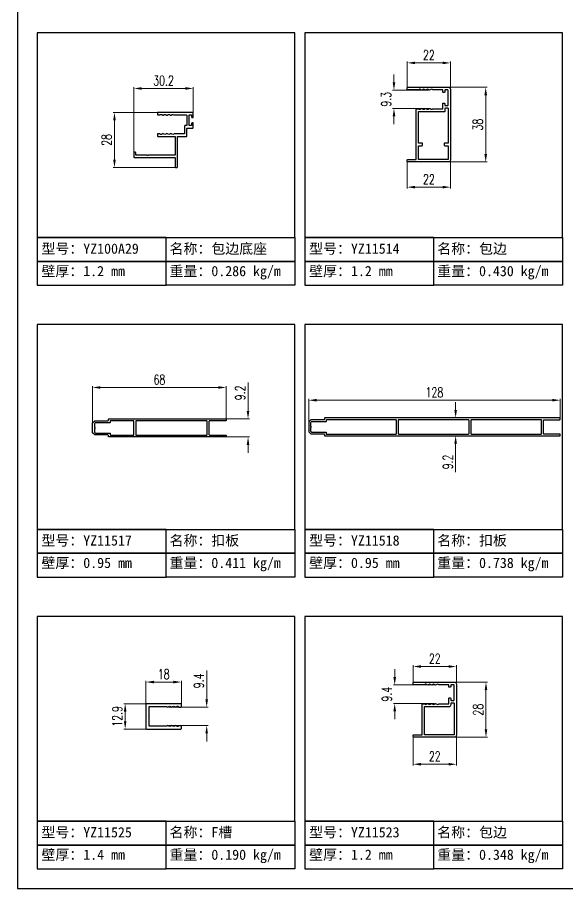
# Model space of a CAD drawing. Header units: millimetres. Extents: x 4423 to 13326, y -1516 to 5738.
# Drawn here: x 9499.3 to 9779.3, y 4833.2 to 5276.5 of the extents above; entities that cross this region are included whole.
import ezdxf

# ---------------------------------------------------------------- set-up
doc = ezdxf.new("R2010")
doc.units = ezdxf.units.MM
doc.header["$LTSCALE"] = 0.5
doc.layers.add('铝型材', color=1, linetype='Continuous')
doc.styles.get("Standard").update_dxf_attribs({"font": 'swissc.ttf', "height": 3})
doc.styles.add('汇总标注', font='romand.shx', dxfattribs={"width": 0.7, "height": 5})
doc.dimstyles.new('1汇总比例', dxfattribs={"dimscale": 0, "dimtxt": 5, "dimasz": 4, "dimexe": 0.7, "dimexo": 0.625, "dimgap": 1.5, "dimtad": 1, "dimzin": 9, "dimdsep": 46, "dimtxsty": '汇总标注', "dimcen": 0, "dimclrd": 3, "dimclre": 3, "dimclrt": 2, "dimadec": 1, "dimazin": 2, "dimtfac": 1, "dimtofl": 0, "dimtmove": 0, "dimatfit": 3, "dimfxl": 0, "dimtolj": 1, "dimlwd": 13, "dimlwe": 13, "dimarcsym": 0})

# ---------------------------------------------------------------- blocks, each defined once
blk = doc.blocks.new('*D132')
at = {"layer": 'Defpoints', "color": 0, "lineweight": 30, "ltscale": 0.4, "transparency": 16777216}
for p in [(9586.4, 5228.2), (9548.7, 5200.2), (9580.17, 5200.2)]:
    blk.add_point(p, dxfattribs=at)
at = {"layer": '铝型材', "color": 3, "lineweight": 13, "ltscale": 0.4, "transparency": 16777216}
for p, q in [((9585.78, 5228.2), (9548, 5228.2)), ((9548.7, 5224.2), (9548.7, 5204.2)), ((9579.55, 5200.2), (9548, 5200.2))]:
    blk.add_line(p, q, dxfattribs=at)
at = {"layer": '铝型材', "color": 3, "lineweight": 30, "ltscale": 0.4, "transparency": 16777216}
for points in [[(9548.03, 5224.2), (9549.36, 5224.2), (9548.7, 5228.2)], [(9548.03, 5204.2), (9549.36, 5204.2), (9548.7, 5200.2)]]:
    blk.add_solid(points, dxfattribs=at)
at = {"layer": '铝型材', "color": 2, "ltscale": 0.4, "transparency": 16777216, "insert": (9544.7, 5214.2), "char_height": 5, "attachment_point": 5, "rotation": 90, "style": '汇总标注'}
blk.add_mtext('\\A1;28', dxfattribs=at)
blk = doc.blocks.new('*D133')
at = {"layer": 'Defpoints', "color": 0, "lineweight": 30, "ltscale": 0.4, "transparency": 16777216}
for p in [(9588.77, 5240.39), (9588.77, 5226.9), (9558.57, 5206.55)]:
    blk.add_point(p, dxfattribs=at)
at = {"layer": '铝型材', "color": 3, "lineweight": 13, "ltscale": 0.4, "transparency": 16777216}
for p, q in [((9558.57, 5207.17), (9558.57, 5241.09)), ((9562.57, 5240.39), (9584.77, 5240.39)), ((9588.77, 5227.52), (9588.77, 5241.09))]:
    blk.add_line(p, q, dxfattribs=at)
at = {"layer": '铝型材', "color": 3, "lineweight": 30, "ltscale": 0.4, "transparency": 16777216}
for points in [[(9562.57, 5241.06), (9562.57, 5239.72), (9558.57, 5240.39)], [(9584.77, 5241.06), (9584.77, 5239.72), (9588.77, 5240.39)]]:
    blk.add_solid(points, dxfattribs=at)
at = {"layer": '铝型材', "color": 2, "ltscale": 0.4, "transparency": 16777216, "insert": (9573.67, 5244.39), "char_height": 5, "attachment_point": 5, "style": '汇总标注'}
blk.add_mtext('\\A1;30.2', dxfattribs=at)
blk = doc.blocks.new('*D134')
at = {"layer": 'Defpoints', "color": 0, "lineweight": 30, "ltscale": 0.4, "transparency": 16777216}
for p in [(9717.28, 5240.97), (9737.65, 5240.97), (9717.28, 5202.97)]:
    blk.add_point(p, dxfattribs=at)
at = {"layer": '铝型材', "color": 3, "lineweight": 13, "ltscale": 0.4, "transparency": 16777216}
for p, q in [((9717.91, 5240.97), (9738.35, 5240.97)), ((9737.65, 5206.97), (9737.65, 5236.97)), ((9717.91, 5202.97), (9738.35, 5202.97))]:
    blk.add_line(p, q, dxfattribs=at)
at = {"layer": '铝型材', "color": 3, "lineweight": 30, "ltscale": 0.4, "transparency": 16777216}
for points in [[(9736.98, 5236.97), (9738.31, 5236.97), (9737.65, 5240.97)], [(9736.98, 5206.97), (9738.31, 5206.97), (9737.65, 5202.97)]]:
    blk.add_solid(points, dxfattribs=at)
at = {"layer": '铝型材', "color": 2, "ltscale": 0.4, "transparency": 16777216, "insert": (9733.65, 5221.97), "char_height": 5, "attachment_point": 5, "rotation": 90, "style": '汇总标注'}
blk.add_mtext('\\A1;38', dxfattribs=at)
blk = doc.blocks.new('*D135')
at = {"layer": 'Defpoints', "color": 0, "lineweight": 30, "ltscale": 0.4, "transparency": 16777216}
for p in [(9719.7, 5253.39), (9697.7, 5240.32), (9719.7, 5237)]:
    blk.add_point(p, dxfattribs=at)
at = {"layer": '铝型材', "color": 3, "lineweight": 13, "ltscale": 0.4, "transparency": 16777216}
for p, q in [((9697.7, 5240.94), (9697.7, 5254.09)), ((9719.7, 5237.62), (9719.7, 5254.09)), ((9701.7, 5253.39), (9715.7, 5253.39))]:
    blk.add_line(p, q, dxfattribs=at)
at = {"layer": '铝型材', "color": 3, "lineweight": 30, "ltscale": 0.4, "transparency": 16777216}
for points in [[(9701.7, 5254.06), (9701.7, 5252.73), (9697.7, 5253.39)], [(9715.7, 5254.06), (9715.7, 5252.73), (9719.7, 5253.39)]]:
    blk.add_solid(points, dxfattribs=at)
at = {"layer": '铝型材', "color": 2, "ltscale": 0.4, "transparency": 16777216, "insert": (9708.7, 5257.39), "char_height": 5, "attachment_point": 5, "style": '汇总标注'}
blk.add_mtext('\\A1;22', dxfattribs=at)
blk = doc.blocks.new('*D136')
at = {"layer": 'Defpoints', "color": 0, "lineweight": 30, "ltscale": 0.4, "transparency": 16777216}
for p in [(9690.95, 5239.52), (9709.11, 5239.52), (9709.11, 5230.22)]:
    blk.add_point(p, dxfattribs=at)
at = {"layer": '铝型材', "color": 3, "lineweight": 13, "ltscale": 0.4, "transparency": 16777216}
for p, q in [((9690.95, 5243.52), (9690.95, 5247.52)), ((9708.48, 5239.52), (9690.25, 5239.52)), ((9708.48, 5230.22), (9690.25, 5230.22)), ((9690.95, 5226.22), (9690.95, 5222.22))]:
    blk.add_line(p, q, dxfattribs=at)
at = {"layer": '铝型材', "color": 3, "lineweight": 30, "ltscale": 0.4, "transparency": 16777216}
for points in [[(9690.29, 5243.52), (9691.62, 5243.52), (9690.95, 5239.52)], [(9690.29, 5226.22), (9691.62, 5226.22), (9690.95, 5230.22)]]:
    blk.add_solid(points, dxfattribs=at)
at = {"layer": '铝型材', "color": 2, "ltscale": 0.4, "transparency": 16777216, "insert": (9686.95, 5234.87), "char_height": 5, "attachment_point": 5, "rotation": 90, "style": '汇总标注'}
blk.add_mtext('\\A1;9.3', dxfattribs=at)
blk = doc.blocks.new('*D137')
at = {"layer": 'Defpoints', "color": 0, "lineweight": 30, "ltscale": 0.4, "transparency": 16777216}
for p in [(9719.7, 5207.58), (9697.7, 5203.67), (9719.7, 5190.16)]:
    blk.add_point(p, dxfattribs=at)
at = {"layer": '铝型材', "color": 3, "lineweight": 13, "ltscale": 0.4, "transparency": 16777216}
for p, q in [((9719.7, 5206.95), (9719.7, 5189.46)), ((9697.7, 5203.04), (9697.7, 5189.46)), ((9701.7, 5190.16), (9715.7, 5190.16))]:
    blk.add_line(p, q, dxfattribs=at)
at = {"layer": '铝型材', "color": 3, "lineweight": 30, "ltscale": 0.4, "transparency": 16777216}
for points in [[(9701.7, 5190.83), (9701.7, 5189.49), (9697.7, 5190.16)], [(9715.7, 5190.83), (9715.7, 5189.49), (9719.7, 5190.16)]]:
    blk.add_solid(points, dxfattribs=at)
at = {"layer": '铝型材', "color": 2, "ltscale": 0.4, "transparency": 16777216, "insert": (9708.7, 5194.16), "char_height": 5, "attachment_point": 5, "style": '汇总标注'}
blk.add_mtext('\\A1;22', dxfattribs=at)
blk = doc.blocks.new('*D144')
at = {"layer": 'Defpoints', "color": 0, "lineweight": 30, "ltscale": 0.4, "transparency": 16777216}
for p in [(9537.58, 5088.22), (9605.58, 5071.75), (9537.58, 5068.42)]:
    blk.add_point(p, dxfattribs=at)
at = {"layer": '铝型材', "color": 3, "lineweight": 13, "ltscale": 0.4, "transparency": 16777216}
for p, q in [((9537.58, 5069.04), (9537.58, 5088.92)), ((9601.58, 5088.22), (9541.58, 5088.22)), ((9605.58, 5072.37), (9605.58, 5088.92))]:
    blk.add_line(p, q, dxfattribs=at)
at = {"layer": '铝型材', "color": 3, "lineweight": 30, "ltscale": 0.4, "transparency": 16777216}
for points in [[(9541.58, 5088.88), (9541.58, 5087.55), (9537.58, 5088.22)], [(9601.58, 5088.88), (9601.58, 5087.55), (9605.58, 5088.22)]]:
    blk.add_solid(points, dxfattribs=at)
at = {"layer": '铝型材', "color": 2, "ltscale": 0.4, "transparency": 16777216, "insert": (9571.58, 5092.22), "char_height": 5, "attachment_point": 5, "style": '汇总标注'}
blk.add_mtext('\\A1;68', dxfattribs=at)
blk = doc.blocks.new('*D145')
at = {"layer": 'Defpoints', "color": 0, "lineweight": 30, "ltscale": 0.4, "transparency": 16777216}
for p in [(9602.65, 5072.22), (9616.67, 5072.22), (9602.65, 5063.02)]:
    blk.add_point(p, dxfattribs=at)
at = {"layer": '铝型材', "color": 3, "lineweight": 13, "ltscale": 0.4, "transparency": 16777216}
for p, q in [((9616.67, 5076.22), (9616.67, 5090.72)), ((9603.27, 5072.22), (9617.37, 5072.22)), ((9603.27, 5063.02), (9617.37, 5063.02)), ((9616.67, 5059.02), (9616.67, 5055.02))]:
    blk.add_line(p, q, dxfattribs=at)
at = {"layer": '铝型材', "color": 3, "lineweight": 30, "ltscale": 0.4, "transparency": 16777216}
for points in [[(9616, 5076.22), (9617.33, 5076.22), (9616.67, 5072.22)], [(9616, 5059.02), (9617.33, 5059.02), (9616.67, 5063.02)]]:
    blk.add_solid(points, dxfattribs=at)
at = {"layer": '铝型材', "color": 2, "ltscale": 0.4, "transparency": 16777216, "insert": (9612.67, 5085.47), "char_height": 5, "attachment_point": 5, "rotation": 90, "style": '汇总标注'}
blk.add_mtext('\\A1;9.2', dxfattribs=at)
blk = doc.blocks.new('*D146')
at = {"layer": 'Defpoints', "color": 0, "lineweight": 30, "ltscale": 0.4, "transparency": 16777216}
for p in [(9775.53, 5081.73), (9775.53, 5072.27), (9647.53, 5068.14)]:
    blk.add_point(p, dxfattribs=at)
at = {"layer": '铝型材', "color": 3, "lineweight": 13, "ltscale": 0.4, "transparency": 16777216}
for p, q in [((9647.53, 5068.77), (9647.53, 5082.43)), ((9651.53, 5081.73), (9771.53, 5081.73)), ((9775.53, 5072.89), (9775.53, 5082.43))]:
    blk.add_line(p, q, dxfattribs=at)
at = {"layer": '铝型材', "color": 3, "lineweight": 30, "ltscale": 0.4, "transparency": 16777216}
for points in [[(9651.53, 5082.4), (9651.53, 5081.07), (9647.53, 5081.73)], [(9771.53, 5082.4), (9771.53, 5081.07), (9775.53, 5081.73)]]:
    blk.add_solid(points, dxfattribs=at)
at = {"layer": '铝型材', "color": 2, "ltscale": 0.4, "transparency": 16777216, "insert": (9711.53, 5085.73), "char_height": 5, "attachment_point": 5, "style": '汇总标注'}
blk.add_mtext('\\A1;128', dxfattribs=at)
blk = doc.blocks.new('*D147')
at = {"layer": 'Defpoints', "color": 0, "lineweight": 30, "ltscale": 0.4, "transparency": 16777216}
for p in [(9724.5, 5072.74), (9722.33, 5063.54), (9724.5, 5063.54)]:
    blk.add_point(p, dxfattribs=at)
at = {"layer": '铝型材', "color": 3, "lineweight": 13, "ltscale": 0.4, "transparency": 16777216}
for p, q in [((9722.33, 5076.74), (9722.33, 5080.74)), ((9723.87, 5072.74), (9721.63, 5072.74)), ((9723.87, 5063.54), (9721.63, 5063.54)), ((9722.33, 5059.54), (9722.33, 5045.04))]:
    blk.add_line(p, q, dxfattribs=at)
at = {"layer": '铝型材', "color": 3, "lineweight": 30, "ltscale": 0.4, "transparency": 16777216}
for points in [[(9721.66, 5076.74), (9723, 5076.74), (9722.33, 5072.74)], [(9721.66, 5059.54), (9723, 5059.54), (9722.33, 5063.54)]]:
    blk.add_solid(points, dxfattribs=at)
at = {"layer": '铝型材', "color": 2, "ltscale": 0.4, "transparency": 16777216, "insert": (9718.33, 5050.29), "char_height": 5, "attachment_point": 5, "rotation": 90, "style": '汇总标注'}
blk.add_mtext('\\A1;9.2', dxfattribs=at)
blk = doc.blocks.new('*D156')
at = {"layer": 'Defpoints', "color": 0, "lineweight": 30, "ltscale": 0.4, "transparency": 16777216}
for p in [(9582.73, 4938.31), (9564.73, 4925.77), (9582.73, 4926.43)]:
    blk.add_point(p, dxfattribs=at)
at = {"layer": '铝型材', "color": 3, "lineweight": 13, "ltscale": 0.4, "transparency": 16777216}
for p, q in [((9564.73, 4926.39), (9564.73, 4939.01)), ((9582.73, 4927.06), (9582.73, 4939.01)), ((9568.73, 4938.31), (9578.73, 4938.31))]:
    blk.add_line(p, q, dxfattribs=at)
at = {"layer": '铝型材', "color": 3, "lineweight": 30, "ltscale": 0.4, "transparency": 16777216}
for points in [[(9568.73, 4938.98), (9568.73, 4937.65), (9564.73, 4938.31)], [(9578.73, 4938.98), (9578.73, 4937.65), (9582.73, 4938.31)]]:
    blk.add_solid(points, dxfattribs=at)
at = {"layer": '铝型材', "color": 2, "ltscale": 0.4, "transparency": 16777216, "insert": (9573.73, 4942.31), "char_height": 5, "attachment_point": 5, "style": '汇总标注'}
blk.add_mtext('\\A1;18', dxfattribs=at)
blk = doc.blocks.new('*D157')
at = {"layer": 'Defpoints', "color": 0, "lineweight": 30, "ltscale": 0.4, "transparency": 16777216}
for p in [(9567.57, 4927.28), (9554.13, 4914.38), (9567.57, 4914.38)]:
    blk.add_point(p, dxfattribs=at)
at = {"layer": '铝型材', "color": 3, "lineweight": 13, "ltscale": 0.4, "transparency": 16777216}
for p, q in [((9566.95, 4927.28), (9553.43, 4927.28)), ((9554.13, 4923.28), (9554.13, 4918.38)), ((9566.95, 4914.38), (9553.43, 4914.38))]:
    blk.add_line(p, q, dxfattribs=at)
at = {"layer": '铝型材', "color": 3, "lineweight": 30, "ltscale": 0.4, "transparency": 16777216}
for points in [[(9553.47, 4923.28), (9554.8, 4923.28), (9554.13, 4927.28)], [(9553.47, 4918.38), (9554.8, 4918.38), (9554.13, 4914.38)]]:
    blk.add_solid(points, dxfattribs=at)
at = {"layer": '铝型材', "color": 2, "ltscale": 0.4, "transparency": 16777216, "insert": (9550.13, 4920.83), "char_height": 5, "attachment_point": 5, "rotation": 90, "style": '汇总标注'}
blk.add_mtext('\\A1;12.9', dxfattribs=at)
blk = doc.blocks.new('*D158')
at = {"layer": 'Defpoints', "color": 0, "lineweight": 30, "ltscale": 0.4, "transparency": 16777216}
for p in [(9575.82, 4925.53), (9595.63, 4925.53), (9575.82, 4916.13)]:
    blk.add_point(p, dxfattribs=at)
at = {"layer": '铝型材', "color": 3, "lineweight": 13, "ltscale": 0.4, "transparency": 16777216}
for p, q in [((9595.63, 4929.53), (9595.63, 4944.2)), ((9576.45, 4925.53), (9596.33, 4925.53)), ((9576.45, 4916.13), (9596.33, 4916.13)), ((9595.63, 4912.13), (9595.63, 4908.13))]:
    blk.add_line(p, q, dxfattribs=at)
at = {"layer": '铝型材', "color": 3, "lineweight": 30, "ltscale": 0.4, "transparency": 16777216}
for points in [[(9594.96, 4929.53), (9596.29, 4929.53), (9595.63, 4925.53)], [(9594.96, 4912.13), (9596.29, 4912.13), (9595.63, 4916.13)]]:
    blk.add_solid(points, dxfattribs=at)
at = {"layer": '铝型材', "color": 2, "ltscale": 0.4, "transparency": 16777216, "insert": (9591.63, 4938.87), "char_height": 5, "attachment_point": 5, "rotation": 90, "style": '汇总标注'}
blk.add_mtext('\\A1;9.4', dxfattribs=at)
blk = doc.blocks.new('*D159')
at = {"layer": 'Defpoints', "color": 0, "lineweight": 30, "ltscale": 0.4, "transparency": 16777216}
for p in [(9691.32, 4936.81), (9712.13, 4936.81), (9712.13, 4927.41)]:
    blk.add_point(p, dxfattribs=at)
at = {"layer": '铝型材', "color": 3, "lineweight": 13, "ltscale": 0.4, "transparency": 16777216}
for p, q in [((9691.32, 4940.81), (9691.32, 4944.81)), ((9711.5, 4936.81), (9690.62, 4936.81)), ((9711.5, 4927.41), (9690.62, 4927.41)), ((9691.32, 4923.41), (9691.32, 4919.41))]:
    blk.add_line(p, q, dxfattribs=at)
at = {"layer": '铝型材', "color": 3, "lineweight": 30, "ltscale": 0.4, "transparency": 16777216}
for points in [[(9690.66, 4940.81), (9691.99, 4940.81), (9691.32, 4936.81)], [(9690.66, 4923.41), (9691.99, 4923.41), (9691.32, 4927.41)]]:
    blk.add_solid(points, dxfattribs=at)
at = {"layer": '铝型材', "color": 2, "ltscale": 0.4, "transparency": 16777216, "insert": (9687.32, 4932.11), "char_height": 5, "attachment_point": 5, "rotation": 90, "style": '汇总标注'}
blk.add_mtext('\\A1;9.4', dxfattribs=at)
blk = doc.blocks.new('*D160')
at = {"layer": 'Defpoints', "color": 0, "lineweight": 30, "ltscale": 0.4, "transparency": 16777216}
for p in [(9722.72, 4946.2), (9700.72, 4937.61), (9722.72, 4935.49)]:
    blk.add_point(p, dxfattribs=at)
at = {"layer": '铝型材', "color": 3, "lineweight": 13, "ltscale": 0.4, "transparency": 16777216}
for p, q in [((9700.72, 4938.23), (9700.72, 4946.9)), ((9704.72, 4946.2), (9718.72, 4946.2)), ((9722.72, 4936.11), (9722.72, 4946.9))]:
    blk.add_line(p, q, dxfattribs=at)
at = {"layer": '铝型材', "color": 3, "lineweight": 30, "ltscale": 0.4, "transparency": 16777216}
for points in [[(9704.72, 4946.87), (9704.72, 4945.54), (9700.72, 4946.2)], [(9718.72, 4946.87), (9718.72, 4945.54), (9722.72, 4946.2)]]:
    blk.add_solid(points, dxfattribs=at)
at = {"layer": '铝型材', "color": 2, "ltscale": 0.4, "transparency": 16777216, "insert": (9711.72, 4950.2), "char_height": 5, "attachment_point": 5, "style": '汇总标注'}
blk.add_mtext('\\A1;22', dxfattribs=at)
blk = doc.blocks.new('*D161')
at = {"layer": 'Defpoints', "color": 0, "lineweight": 30, "ltscale": 0.4, "transparency": 16777216}
for p in [(9719.88, 4938.26), (9719.88, 4910.26), (9737.76, 4910.26)]:
    blk.add_point(p, dxfattribs=at)
at = {"layer": '铝型材', "color": 3, "lineweight": 13, "ltscale": 0.4, "transparency": 16777216}
for p, q in [((9720.5, 4938.26), (9738.46, 4938.26)), ((9737.76, 4934.26), (9737.76, 4914.26)), ((9720.5, 4910.26), (9738.46, 4910.26))]:
    blk.add_line(p, q, dxfattribs=at)
at = {"layer": '铝型材', "color": 3, "lineweight": 30, "ltscale": 0.4, "transparency": 16777216}
for points in [[(9737.09, 4934.26), (9738.43, 4934.26), (9737.76, 4938.26)], [(9737.09, 4914.26), (9738.43, 4914.26), (9737.76, 4910.26)]]:
    blk.add_solid(points, dxfattribs=at)
at = {"layer": '铝型材', "color": 2, "ltscale": 0.4, "transparency": 16777216, "insert": (9733.76, 4924.26), "char_height": 5, "attachment_point": 5, "rotation": 90, "style": '汇总标注'}
blk.add_mtext('\\A1;28', dxfattribs=at)
blk = doc.blocks.new('*D162')
at = {"layer": 'Defpoints', "color": 0, "lineweight": 30, "ltscale": 0.4, "transparency": 16777216}
for p in [(9722.72, 4913.18), (9700.72, 4910.96), (9700.72, 4896.48)]:
    blk.add_point(p, dxfattribs=at)
at = {"layer": '铝型材', "color": 3, "lineweight": 13, "ltscale": 0.4, "transparency": 16777216}
for p, q in [((9722.72, 4912.56), (9722.72, 4895.78)), ((9700.72, 4910.33), (9700.72, 4895.78)), ((9718.72, 4896.48), (9704.72, 4896.48))]:
    blk.add_line(p, q, dxfattribs=at)
at = {"layer": '铝型材', "color": 3, "lineweight": 30, "ltscale": 0.4, "transparency": 16777216}
for points in [[(9704.72, 4897.15), (9704.72, 4895.82), (9700.72, 4896.48)], [(9718.72, 4897.15), (9718.72, 4895.82), (9722.72, 4896.48)]]:
    blk.add_solid(points, dxfattribs=at)
at = {"layer": '铝型材', "color": 2, "ltscale": 0.4, "transparency": 16777216, "insert": (9711.72, 4900.48), "char_height": 5, "attachment_point": 5, "style": '汇总标注'}
blk.add_mtext('\\A1;22', dxfattribs=at)
blk = doc.blocks.new('YZ100A29', base_point=(12.37, 7.9))
at = {"layer": '铝型材', "ltscale": 0.4}
blk.add_lwpolyline([(24.67, 17.35), (33.37, 17.35), (33.37, 7.75), (19.67, 7.75), (19.37, 7.45), (19.07, 7.75), (13.37, 7.75), (13.37, 8.95, 0.414214), (13.07, 9.25), (12.67, 9.25, 0.414214), (12.37, 8.95), (12.37, 6.85, 0.414214), (12.67, 6.55), (33.37, 6.55), (33.37, 1.85, 0.414214), (33.67, 1.55), (34.27, 1.55, 0.414214), (34.57, 1.85), (34.57, 17.35), (39.07, 17.35, 0.414214), (39.37, 17.65), (39.37, 21.25, -0.414214), (39.67, 21.55), (42.27, 21.55, 0.414214), (42.57, 21.85), (42.57, 23.95, 0.414214), (42.27, 24.25), (42.07, 24.25, 0.414214), (41.77, 23.95), (41.77, 22.85), (40.47, 22.85), (40.47, 28.35), (41.77, 28.35), (41.77, 27.25, 0.414214), (42.07, 26.95), (42.27, 26.95, 0.414214), (42.57, 27.25), (42.57, 29.25, 0.414214), (42.27, 29.55), (24.67, 29.55, 0.414214), (24.37, 29.25), (24.37, 28.55, 0.414214), (24.67, 28.25), (25.61, 28.25, -0.424619), (26.6, 28.41), (26.88, 28.2, 0.333333), (27.48, 28.2), (27.76, 28.41, -0.333411), (28.6, 28.41), (28.88, 28.2, 0.333333), (29.48, 28.2), (29.76, 28.41, -0.333411), (30.6, 28.41), (30.88, 28.2, 0.333333), (31.48, 28.2), (31.76, 28.41, -0.343805), (32.62, 28.4), (32.8, 28.25), (38.97, 28.25, -0.414214), (39.27, 27.95), (39.27, 22.85), (38.47, 22.85, 0.414214), (38.17, 22.55), (38.17, 18.65), (32.8, 18.65), (32.62, 18.51, -0.343771), (31.76, 18.49), (31.48, 18.7, 0.333333), (30.88, 18.7), (30.6, 18.49, -0.333372), (29.76, 18.49), (29.48, 18.7, 0.333333), (28.88, 18.7), (28.6, 18.49, -0.333411), (27.76, 18.49), (27.48, 18.7, 0.333333), (26.88, 18.7), (26.6, 18.49, -0.424619), (25.61, 18.65), (24.67, 18.65, 0.414214), (24.37, 18.35), (24.37, 17.65, 0.414214)], format="xyb", close=True, dxfattribs=at)
blk = doc.blocks.new('YZ11514', base_point=(28.84, 8.21))
at = {"layer": '铝型材', "ltscale": 0.4}
for points in [[(28.84, 4.31, -0.414214), (27.84, 3.31), (7.34, 3.31, -0.414214), (6.84, 3.81), (6.84, 4.21, -0.414214), (7.14, 4.51), (11.44, 4.51), (11.44, 30.11, -0.414214), (11.74, 30.41), (12.68, 30.41, 0.424619), (13.67, 30.25), (13.95, 30.46, -0.333333), (14.55, 30.46), (14.83, 30.25, 0.333411), (15.67, 30.25), (15.95, 30.46, -0.333333), (16.55, 30.46), (16.83, 30.25, 0.333372), (17.67, 30.25), (17.95, 30.46, -0.333333), (18.55, 30.46), (18.83, 30.25, 0.343771), (19.69, 30.26), (19.87, 30.41), (24.94, 30.41), (24.94, 33.01, -0.414214), (25.24, 33.31), (25.64, 33.31, -0.414214), (25.94, 33.01), (25.94, 32.31, 0.414214), (26.24, 32.01), (27.34, 32.01, 0.414214), (27.64, 32.31), (27.64, 39.71, 0.414214), (27.34, 40.01), (26.24, 40.01, 0.414214), (25.94, 39.71), (25.94, 39.01, -0.414214), (25.64, 38.71), (25.24, 38.71, -0.414214), (24.94, 39.01), (24.94, 40.01), (19.87, 40.01), (19.69, 40.15, 0.343805), (18.83, 40.17), (18.55, 39.96, -0.333333), (17.95, 39.96), (17.67, 40.17, 0.333411), (16.83, 40.17), (16.55, 39.96, -0.333333), (15.95, 39.96), (15.67, 40.17, 0.333411), (14.83, 40.17), (14.55, 39.96, -0.333333), (13.95, 39.96), (13.67, 40.17, 0.424619), (12.68, 40.01), (7.14, 40.01, -0.414214), (6.84, 40.31), (6.84, 41.01, -0.414214), (7.14, 41.31), (27.84, 41.31, -0.414214), (28.84, 40.31)], [(14.64, 11.91), (14.64, 12.61, 0.414214), (14.34, 12.91), (12.64, 12.91), (12.64, 28.96), (25.84, 28.96, 0.414214), (26.14, 29.26), (26.14, 30.51, -0.414214), (26.44, 30.81), (27.34, 30.81, -0.414214), (27.64, 30.51), (27.64, 12.91), (25.94, 12.91, 0.414214), (25.64, 12.61), (25.64, 11.91, 0.414214), (25.94, 11.61), (27.64, 11.61), (27.64, 4.51), (12.64, 4.51), (12.64, 11.61), (14.34, 11.61, 0.414214)]]:
    blk.add_lwpolyline(points, format="xyb", close=True, dxfattribs=at)
blk = doc.blocks.new('YZ11517', base_point=(27.72, 11.34))
at = {"layer": '铝型材', "ltscale": 0.4}
for points in [[(14.69, 10.62), (14.69, 11.04, -0.414214), (14.99, 11.34), (74.39, 11.34, -0.414214), (74.69, 11.04), (74.69, 10.69, -0.414214), (74.39, 10.39), (66.19, 10.39, 0.414214), (65.89, 10.09), (65.89, 3.39, 0.414214), (66.19, 3.09), (74.39, 3.09, -0.414214), (74.69, 2.79), (74.69, 2.44, -0.414214), (74.39, 2.14), (14.99, 2.14, -0.414214), (14.69, 2.44), (14.69, 2.87, 0.414214), (14.39, 3.17), (7.72, 3.17), (6.69, 4.19), (6.69, 9.29), (7.72, 10.32), (14.39, 10.32, 0.414214)], [(8.23, 9.37, 0.198912), (8.02, 9.28), (7.73, 8.99, 0.198912), (7.64, 8.77), (7.64, 7.04, -1), (7.64, 6.44), (7.64, 4.71, 0.198912), (7.73, 4.5), (8.02, 4.21, 0.198912), (8.23, 4.12), (15.34, 4.12, -0.414214), (15.64, 3.82), (15.64, 3.39, 0.414214), (15.94, 3.09), (27.59, 3.09), (27.59, 10.39), (15.94, 10.39, 0.414214), (15.64, 10.09), (15.64, 9.67, -0.414214), (15.34, 9.37)], [(64.94, 3.39), (64.94, 10.09, 0.414214), (64.64, 10.39), (28.69, 10.39), (28.69, 3.09), (64.64, 3.09, 0.414214)]]:
    blk.add_lwpolyline(points, format="xyb", close=True, dxfattribs=at)
blk = doc.blocks.new('YZ11518', base_point=(40.8, 14.85))
at = {"layer": '铝型材', "ltscale": 0.4}
for points in [[(135.36, 14.2), (135.36, 14.55, 0.414214), (135.06, 14.85), (15.66, 14.85, 0.414214), (15.36, 14.55), (15.36, 14.13, -0.414214), (15.06, 13.83), (8.39, 13.83), (7.36, 12.8), (7.36, 7.7), (8.39, 6.68), (15.06, 6.68, -0.414214), (15.36, 6.38), (15.36, 5.95, 0.414214), (15.66, 5.65), (135.06, 5.65, 0.414214), (135.36, 5.95), (135.36, 6.3, 0.414214), (135.06, 6.6), (127.16, 6.6, -0.414214), (126.86, 6.9), (126.86, 13.6, -0.414214), (127.16, 13.9), (135.06, 13.9, 0.414214)], [(16.31, 13.6), (16.31, 13.18, -0.414214), (16.01, 12.88), (8.9, 12.88, 0.198912), (8.69, 12.79), (8.4, 12.5, 0.198912), (8.31, 12.29), (8.31, 10.55, -1), (8.31, 9.95), (8.31, 8.22, 0.198912), (8.4, 8.01), (8.69, 7.72, 0.198912), (8.9, 7.63), (16.01, 7.63, -0.414214), (16.31, 7.33), (16.31, 6.9, 0.414214), (16.61, 6.6), (51.71, 6.6, 0.414214), (52.01, 6.9), (52.01, 13.6, 0.414214), (51.71, 13.9), (16.61, 13.9, 0.414214)], [(88.96, 6.9), (88.96, 13.6, 0.414214), (88.66, 13.9), (53.26, 13.9, 0.414214), (52.96, 13.6), (52.96, 6.9, 0.414214), (53.26, 6.6), (88.66, 6.6, 0.414214)], [(89.91, 13.6), (89.91, 6.9, 0.414214), (90.21, 6.6), (125.61, 6.6, 0.414214), (125.91, 6.9), (125.91, 13.6, 0.414214), (125.61, 13.9), (90.21, 13.9, 0.414214)]]:
    blk.add_lwpolyline(points, format="xyb", close=True, dxfattribs=at)
blk = doc.blocks.new('YZ11525', base_point=(26.11, 19.42))
at = {"layer": '铝型材', "ltscale": 0.4}
blk.add_lwpolyline([(44.11, 13.27), (44.11, 14.37, 0.414214), (43.81, 14.67), (42.83, 14.67, -0.474305), (41.78, 14.41), (41.5, 14.62, 0.333333), (40.9, 14.62), (40.62, 14.41, -0.333411), (39.78, 14.41), (39.5, 14.62, 0.333333), (38.9, 14.62), (38.62, 14.41, -0.333411), (37.78, 14.41), (37.5, 14.62, 0.333333), (36.9, 14.62), (36.75, 14.51, -0.162278), (36.33, 14.37), (27.81, 14.37), (27.81, 19.12), (27.51, 19.42), (27.81, 19.72), (27.81, 24.47), (36.33, 24.47, -0.162278), (36.75, 24.33), (36.9, 24.22, 0.333333), (37.5, 24.22), (37.78, 24.43, -0.333411), (38.62, 24.43), (38.9, 24.22, 0.333333), (39.5, 24.22), (39.78, 24.43, -0.333411), (40.62, 24.43), (40.9, 24.22, 0.333333), (41.5, 24.22), (41.78, 24.43, -0.474305), (42.83, 24.17), (43.81, 24.17, 0.414214), (44.11, 24.47), (44.11, 25.57, 0.414214), (43.81, 25.87), (26.41, 25.87, 0.414214), (26.11, 25.57), (26.11, 13.27, 0.414214), (26.41, 12.97), (43.81, 12.97, 0.414213)], format="xyb", close=True, dxfattribs=at)
blk = doc.blocks.new('YZ11523', base_point=(32.3, 12.46))
at = {"layer": '铝型材', "ltscale": 0.4}
for points in [[(32.3, 5.23, -0.414214), (31.3, 4.23), (10.8, 4.23, -0.414214), (10.3, 4.73), (10.3, 5.13, -0.414214), (10.6, 5.43), (14.9, 5.43), (14.9, 20.93, -0.414214), (15.2, 21.23), (16.14, 21.23, 0.424619), (17.13, 21.07), (17.41, 21.28, -0.333333), (18.01, 21.28), (18.29, 21.07, 0.333411), (19.13, 21.07), (19.41, 21.28, -0.333333), (20.01, 21.28), (20.29, 21.07, 0.333372), (21.13, 21.07), (21.41, 21.28, -0.333333), (22.01, 21.28), (22.29, 21.07, 0.343771), (23.15, 21.09), (23.33, 21.23), (28.4, 21.23), (28.4, 23.93, -0.414214), (28.7, 24.23), (29.1, 24.23, -0.414214), (29.4, 23.93), (29.4, 23.23, 0.414214), (29.7, 22.93), (30.8, 22.93, 0.414214), (31.1, 23.23), (31.1, 30.63, 0.414214), (30.8, 30.93), (29.7, 30.93, 0.414214), (29.4, 30.63), (29.4, 29.93, -0.414214), (29.1, 29.63), (28.7, 29.63, -0.414214), (28.4, 29.93), (28.4, 30.93), (23.33, 30.93), (23.15, 31.08, 0.343805), (22.29, 31.09), (22.01, 30.88, -0.333333), (21.41, 30.88), (21.13, 31.09, 0.333411), (20.29, 31.09), (20.01, 30.88, -0.333333), (19.41, 30.88), (19.13, 31.09, 0.333411), (18.29, 31.09), (18.01, 30.88, -0.333333), (17.41, 30.88), (17.13, 31.09, 0.424619), (16.14, 30.93), (10.6, 30.93, -0.414214), (10.3, 31.23), (10.3, 31.93, -0.414214), (10.6, 32.23), (31.3, 32.23, -0.414214), (32.3, 31.23)], [(29.6, 21.43, -0.414214), (29.9, 21.73), (30.8, 21.73, -0.414214), (31.1, 21.43), (31.1, 5.43), (16.1, 5.43), (16.1, 19.83), (28.6, 19.83, 0.414214), (29.6, 20.83)]]:
    blk.add_lwpolyline(points, format="xyb", close=True, dxfattribs=at)

msp = doc.modelspace()

# ---------------------------------------------------------------- linework, layer by layer
at = {"layer": '铝型材', "ltscale": 0.4}
for points in [[(9499.2993, 4833.2095), (10064.2993, 4833.2095), (10064.2993, 5615.7095), (9499.2993, 5615.7095)], [(9509.2993, 5164.5153), (9640.5493, 5164.5153), (9640.5493, 5268.7095), (9509.2993, 5268.7095)], [(9645.5493, 5164.5153), (9776.7993, 5164.5153), (9776.7993, 5268.7095), (9645.5493, 5268.7095)], [(9509.2993, 5152.3624), (9574.9243, 5152.3624), (9574.9243, 5164.5153), (9509.2993, 5164.5153)], [(9574.9243, 5164.5153), (9640.5493, 5164.5153), (9640.5493, 5152.3624), (9574.9243, 5152.3624)], [(9645.5493, 5152.3624), (9711.1743, 5152.3624), (9711.1743, 5164.5153), (9645.5493, 5164.5153)], [(9711.1743, 5164.5153), (9776.7993, 5164.5153), (9776.7993, 5152.3624), (9711.1743, 5152.3624)], [(9509.2993, 5140.2095), (9574.9243, 5140.2095), (9574.9243, 5152.3624), (9509.2993, 5152.3624)], [(9574.9243, 5152.3624), (9640.5493, 5152.3624), (9640.5493, 5140.2095), (9574.9243, 5140.2095)], [(9645.5493, 5140.2095), (9711.1743, 5140.2095), (9711.1743, 5152.3624), (9645.5493, 5152.3624)], [(9711.1743, 5152.3624), (9776.7993, 5152.3624), (9776.7993, 5140.2095), (9711.1743, 5140.2095)], [(9509.2993, 5016.0153), (9640.5493, 5016.0153), (9640.5493, 5120.2095), (9509.2993, 5120.2095)], [(9645.5493, 5016.0153), (9776.7993, 5016.0153), (9776.7993, 5120.2095), (9645.5493, 5120.2095)], [(9509.2993, 5003.8624), (9574.9243, 5003.8624), (9574.9243, 5016.0153), (9509.2993, 5016.0153)], [(9574.9243, 5016.0153), (9640.5493, 5016.0153), (9640.5493, 5003.8624), (9574.9243, 5003.8624)], [(9645.5493, 5003.8624), (9711.1743, 5003.8624), (9711.1743, 5016.0153), (9645.5493, 5016.0153)], [(9711.1743, 5016.0153), (9776.7993, 5016.0153), (9776.7993, 5003.8624), (9711.1743, 5003.8624)], [(9509.2993, 4991.7095), (9574.9243, 4991.7095), (9574.9243, 5003.8624), (9509.2993, 5003.8624)], [(9574.9243, 5003.8624), (9640.5493, 5003.8624), (9640.5493, 4991.7095), (9574.9243, 4991.7095)], [(9645.5493, 4991.7095), (9711.1743, 4991.7095), (9711.1743, 5003.8624), (9645.5493, 5003.8624)], [(9711.1743, 5003.8624), (9776.7993, 5003.8624), (9776.7993, 4991.7095), (9711.1743, 4991.7095)], [(9509.2993, 4867.5153), (9640.5493, 4867.5153), (9640.5493, 4971.7095), (9509.2993, 4971.7095)], [(9645.5493, 4867.5153), (9776.7993, 4867.5153), (9776.7993, 4971.7095), (9645.5493, 4971.7095)], [(9509.2993, 4855.3624), (9574.9243, 4855.3624), (9574.9243, 4867.5153), (9509.2993, 4867.5153)], [(9574.9243, 4867.5153), (9640.5493, 4867.5153), (9640.5493, 4855.3624), (9574.9243, 4855.3624)], [(9645.5493, 4855.3624), (9711.1743, 4855.3624), (9711.1743, 4867.5153), (9645.5493, 4867.5153)], [(9711.1743, 4867.5153), (9776.7993, 4867.5153), (9776.7993, 4855.3624), (9711.1743, 4855.3624)], [(9509.2993, 4843.2095), (9574.9243, 4843.2095), (9574.9243, 4855.3624), (9509.2993, 4855.3624)], [(9574.9243, 4855.3624), (9640.5493, 4855.3624), (9640.5493, 4843.2095), (9574.9243, 4843.2095)], [(9645.5493, 4843.2095), (9711.1743, 4843.2095), (9711.1743, 4855.3624), (9645.5493, 4855.3624)], [(9711.1743, 4855.3624), (9776.7993, 4855.3624), (9776.7993, 4843.2095), (9711.1743, 4843.2095)]]:
    msp.add_lwpolyline(points, close=True, dxfattribs=at)

# ---------------------------------------------------------------- block references
for name, p in [('YZ11514', (9719.6983, 5207.8709)), ('YZ100A29', (9558.5711, 5206.5476)), ('YZ11517', (9558.618, 5072.2238)), ('YZ11518', (9680.975, 5072.7437)), ('YZ11523', (9722.7178, 4918.4862)), ('YZ11525', (9564.7287, 4920.8319))]:
    msp.add_blockref(name, p, dxfattribs=at)

# ---------------------------------------------------------------- texts
at = {"layer": '铝型材', "ltscale": 0.4, "char_height": 5.1984, "attachment_point": 1}
for s, insert in [('{\\fSimSun|b0|i0|c134|p2;型号：YZ100A29}', (9511.5298, 5161.4685)), ('{\\fSimSun|b0|i0|c134|p2;名称：包边底座}', (9576.7222, 5161.4685)), ('{\\fSimSun|b0|i0|c134|p2;型号：YZ11514}', (9647.7798, 5161.4685)), ('{\\fSimSun|b0|i0|c134|p2;名称：包边}', (9712.9722, 5161.4685)), ('{\\fSimSun|b0|i0|c134|p2;壁厚：1.2 mm}', (9511.5298, 5150.0603)), ('{\\fSimSun|b0|i0|c134|p2;重量：0.286 kg/m}', (9576.7222, 5150.0603)), ('{\\fSimSun|b0|i0|c134|p2;壁厚：1.2 mm}', (9647.7798, 5150.0603)), ('{\\fSimSun|b0|i0|c134|p2;重量：0.430 kg/m}', (9712.9722, 5150.0603)), ('{\\fSimSun|b0|i0|c134|p2;型号：YZ11517}', (9511.5298, 5012.9685)), ('{\\fSimSun|b0|i0|c134|p2;名称：扣板}', (9576.7222, 5012.9685)), ('{\\fSimSun|b0|i0|c134|p2;型号：YZ11518}', (9647.7798, 5012.9685)), ('{\\fSimSun|b0|i0|c134|p2;名称：扣板}', (9712.9722, 5012.9685)), ('{\\fSimSun|b0|i0|c134|p2;壁厚：0.95 mm}', (9511.5298, 5001.5603)), ('{\\fSimSun|b0|i0|c134|p2;重量：0.411 kg/m}', (9576.7222, 5001.5603)), ('{\\fSimSun|b0|i0|c134|p2;壁厚：0.95 mm}', (9647.7798, 5001.5603)), ('{\\fSimSun|b0|i0|c134|p2;重量：0.738 kg/m}', (9712.9722, 5001.5603)), ('{\\fSimSun|b0|i0|c134|p2;型号：YZ11525}', (9511.5298, 4864.4685)), ('{\\fSimSun|b0|i0|c134|p2;名称：F槽}', (9576.7222, 4864.4685)), ('{\\fSimSun|b0|i0|c134|p2;型号：YZ11523}', (9647.7798, 4864.4685)), ('{\\fSimSun|b0|i0|c134|p2;名称：包边}', (9712.9722, 4864.4685)), ('{\\fSimSun|b0|i0|c134|p2;壁厚：1.4 mm}', (9511.5298, 4853.0603)), ('{\\fSimSun|b0|i0|c134|p2;重量：0.190 kg/m}', (9576.7222, 4853.0603)), ('{\\fSimSun|b0|i0|c134|p2;壁厚：1.2 mm}', (9647.7798, 4853.0603)), ('{\\fSimSun|b0|i0|c134|p2;重量：0.348 kg/m}', (9712.9722, 4853.0603))]:
    msp.add_mtext(s, dxfattribs=dict(at, insert=insert))

# ---------------------------------------------------------------- dimensions: what is measured, and where the dimension line sits
at = {"layer": '铝型材', "ltscale": 0.4}
for base, p1, p2, picture, middle in [((9719.6983, 5253.393), (9697.6969, 5240.3197), (9719.6983, 5236.9979), '*D135', (9708.6976, 5257.393)), ((9588.7725, 5240.391), (9558.5711, 5206.5476), (9588.7725, 5226.8976), '*D133', (9573.6718, 5244.391)), ((9719.6983, 5190.1592), (9697.6969, 5203.6697), (9719.6983, 5207.5782), '*D137', (9708.6976, 5194.1592)), ((9537.5836, 5088.2151), (9605.5836, 5071.7488), (9537.5836, 5068.416), '*D144', (9571.5836, 5092.2151)), ((9775.5326, 5081.7348), (9647.5326, 5068.1437), (9775.5326, 5072.2687), '*D146', (9711.5326, 5085.7348)), ((9722.7178, 4946.2037), (9700.7163, 4937.6057), (9722.7178, 4935.4869), '*D160', (9711.717, 4950.2037)), ((9582.7301, 4938.3134), (9564.7287, 4925.7673), (9582.7301, 4926.4319), '*D156', (9573.7294, 4942.3134)), ((9700.7163, 4896.4836), (9722.7178, 4913.1811), (9700.7163, 4910.9557), '*D162', (9711.717, 4900.4836))]:
    dim = msp.add_linear_dim(base=base, p1=p1, p2=p2, dimstyle='1汇总比例', override={"dimscale": 1}, dxfattribs=at)
    dim.commit()
    dim.dimension.update_dxf_attribs({"geometry": picture, "text_midpoint": middle})
for base, p1, p2, picture, middle in [((9690.9521, 5239.5197), (9709.1069, 5230.2197), (9709.1069, 5239.5197), '*D136', (9690.9521, 5234.8697)), ((9691.3246, 4936.8057), (9712.1263, 4927.4057), (9712.1263, 4936.8057), '*D159', (9691.3246, 4932.1057)), ((9554.1339, 4914.3819), (9567.5747, 4927.2819), (9567.5747, 4914.3819), '*D157', (9554.1339, 4920.8319))]:
    dim = msp.add_linear_dim(base=base, p1=p1, p2=p2, angle=90, dimstyle='1汇总比例', override={"dimscale": 1}, dxfattribs=at)
    dim.commit()
    dim.dimension.update_dxf_attribs({"geometry": picture, "text_midpoint": middle, "dimtype": 160})
for base, p1, p2, picture, middle in [((9737.6471, 5240.9697), (9717.2815, 5202.9697), (9717.2815, 5240.9697), '*D134', (9733.6471, 5221.9697)), ((9548.6967, 5200.1976), (9586.4015, 5228.1976), (9580.1711, 5200.1976), '*D132', (9544.6967, 5214.1976)), ((9616.6672, 5072.2238), (9602.6474, 5063.0238), (9602.6474, 5072.2238), '*D145', (9612.6672, 5085.4738)), ((9722.3291, 5063.5437), (9724.4998, 5072.7437), (9724.4998, 5063.5437), '*D147', (9718.3291, 5050.2937)), ((9595.6276, 4925.5319), (9575.8201, 4916.1319), (9575.8201, 4925.5319), '*D158', (9591.6276, 4938.8653)), ((9737.7604, 4910.2557), (9719.875, 4938.2557), (9719.875, 4910.2557), '*D161', (9733.7604, 4924.2557))]:
    dim = msp.add_linear_dim(base=base, p1=p1, p2=p2, angle=90, dimstyle='1汇总比例', override={"dimscale": 1}, dxfattribs=at)
    dim.commit()
    dim.dimension.update_dxf_attribs({"geometry": picture, "text_midpoint": middle})

doc.saveas('drawing.dxf')
